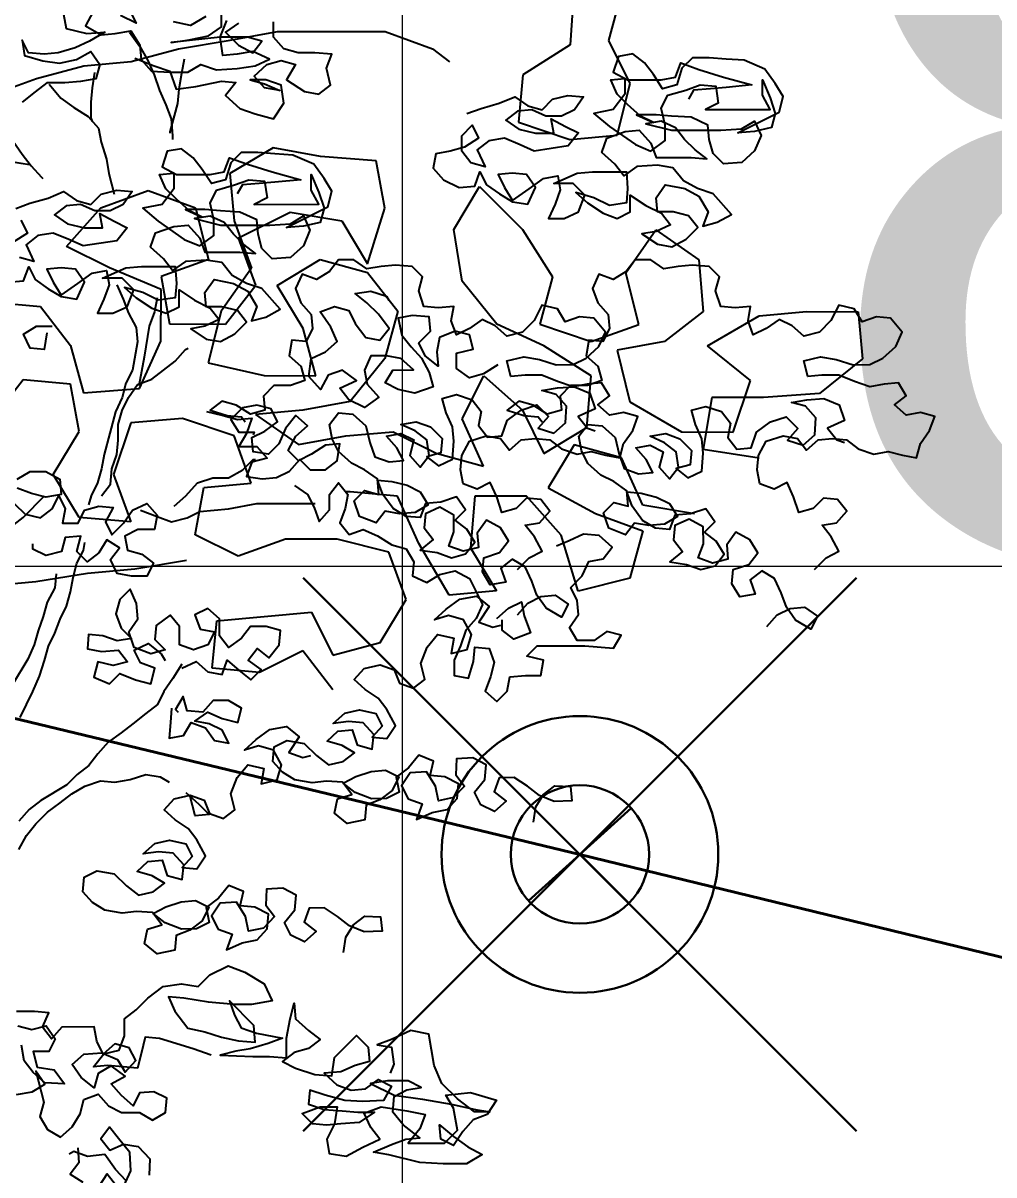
# Model space of a CAD drawing. Header units: millimetres. Extents: x 684983 to 685377, y 990360 to 990509.
# Drawn here: x 685191.703 to 685192.405, y 990447.598 to 990448.431 of the extents above; entities that cross this region are included whole.
import ezdxf

# ---------------------------------------------------------------- set-up
doc = ezdxf.new("R2010")
doc.units = ezdxf.units.MM
doc.header["$PDMODE"] = 35
doc.header["$PDSIZE"] = 0.2
for name, color, linetype in [('ANJILI', 7, 'Continuous'), ('dim', 7, 'Continuous'), ('MAHAGONY', 7, 'Continuous')]:
    doc.layers.add(name, color=color, linetype=linetype)
for name, color, linetype, lineweight in [('BD', 1, 'Continuous', 40), ('BDRY POINT', 7, 'Continuous', 30), ('grid', 8, 'Continuous', 9)]:
    doc.layers.add(name, color=color, linetype=linetype, lineweight=lineweight)
doc.styles.add('DIM', font='ARIALN.TTF', dxfattribs={"width": 0.8, "height": 1})
doc.styles.add('ROMANS', font='arial.ttf')
doc.dimstyles.get("Standard").update_dxf_attribs({"dimtxt": 1, "dimasz": 0.18, "dimexe": 0.18, "dimexo": 0.0625, "dimgap": 0.09, "dimtad": 0, "dimrnd": 0.05, "dimzin": 0, "dimdsep": 46, "dimtxsty": 'DIM', "dimcen": 0.09, "dimse1": 1, "dimse2": 1, "dimsd1": 1, "dimsd2": 1, "dimadec": 0, "dimazin": 0, "dimtfac": 1, "dimtix": 1, "dimtofl": 0, "dimtmove": 2, "dimatfit": 3, "dimfxl": 0, "dimtolj": 1, "dimtzin": 0, "dimarcsym": 0})

# ---------------------------------------------------------------- blocks, each defined once
blk = doc.blocks.new('BD')
at = {"color": 7}
for p, q in [((-0.03703, -0.03354), (0.03703, 0.03354)), ((-0.03536, 0.03536), (0.03536, -0.03536))]:
    blk.add_line(p, q, dxfattribs=at)
blk.add_circle((0, 0), 0.05, dxfattribs=at)
blk.add_point((0, 0), dxfattribs=at)
blk = doc.blocks.new('*D57')
at = {"layer": 'Defpoints', "color": 0, "transparency": 16777216}
for p in [(685192.35967, 990448.87212), (685192.10547, 990447.83), (685211.20735, 990443.17057)]:
    blk.add_point(p, dxfattribs=at)
at = {"layer": 'dim', "color": 0, "transparency": 16777216, "insert": (685201.91061, 990446.54241), "char_height": 1, "attachment_point": 5, "rotation": 346.29181, "style": 'DIM'}
blk.add_mtext('\\A1;19.65', dxfattribs=at)
blk = doc.blocks.new('*D58')
at = {"layer": 'Defpoints', "color": 0, "transparency": 16777216}
for p in [(685177.08947, 990451.441), (685192.34647, 990448.83217), (685192.10547, 990447.83)]:
    blk.add_point(p, dxfattribs=at)
at = {"layer": 'dim', "color": 0, "transparency": 16777216, "insert": (685184.83847, 990450.63767), "char_height": 1, "attachment_point": 5, "rotation": 346.47844, "style": 'DIM'}
blk.add_mtext('\\A1;15.45', dxfattribs=at)
blk = doc.blocks.new('seee')
at = {"color": 84}
for p, q in [((11721.874, -2898.731, 6505.241), (11721.647, -2901.872, 6505.241)), ((11723.666, -2901.649, 6505.241), (11724.341, -2899.182, 6505.241)), ((11703.924, -2901.631, 6505.241), (11706.392, -2901.185, 6505.241)), ((11706.392, -2901.185, 6505.241), (11712.001, -2901.19, 6505.241)), ((11712.001, -2901.19, 6505.241), (11714.468, -2902.09, 6505.241)), ((11701.232, -2902.078, 6505.241), (11703.924, -2901.631, 6505.241)), ((11724.785, -2903.894, 6505.241), (11723.666, -2901.649, 6505.241)), ((11698.764, -2902.748, 6505.241), (11701.232, -2902.078, 6505.241)), ((11714.468, -2902.09, 6505.241), (11715.364, -2902.764, 6505.241)), ((11721.647, -2901.872, 6505.241), (11719.177, -2903.44, 6505.241)), ((11693.827, -2903.641, 6505.241), (11696.296, -2902.97, 6505.241)), ((11696.296, -2902.97, 6505.241), (11698.764, -2902.748, 6505.241)), ((11719.177, -2903.44, 6505.241), (11718.951, -2905.907, 6505.241)), ((11691.359, -2904.536, 6505.241), (11693.827, -2903.641, 6505.241)), ((11724.11, -2906.585, 6505.241), (11724.785, -2903.894, 6505.241)), ((11718.951, -2905.907, 6505.241), (11721.642, -2906.807, 6505.241)), ((11721.642, -2906.807, 6505.241), (11724.11, -2906.585, 6505.241)), ((11706.163, -2907.242, 6505.241), (11703.918, -2908.586, 6505.241)), ((11708.63, -2907.693, 6505.241), (11706.163, -2907.242, 6505.241)), ((11711.546, -2907.92, 6505.241), (11708.63, -2907.693, 6505.241)), ((11711.992, -2910.388, 6505.241), (11711.546, -2907.92, 6505.241)), ((11703.918, -2908.586, 6505.241), (11704.14, -2911.054, 6505.241)), ((11697.186, -2910.374, 6505.241), (11699.655, -2909.479, 6505.241)), ((11699.655, -2909.479, 6505.241), (11702.122, -2910.379, 6505.241)), ((11715.581, -2911.513, 6505.241), (11716.929, -2909.271, 6505.241)), ((11716.929, -2909.271, 6505.241), (11719.17, -2911.516, 6505.241)), ((11695.39, -2912.392, 6505.241), (11697.186, -2910.374, 6505.241)), ((11702.122, -2910.379, 6505.241), (11702.792, -2913.071, 6505.241)), ((11704.364, -2911.951, 6505.241), (11707.057, -2910.608, 6505.241)), ((11707.057, -2910.608, 6505.241), (11709.748, -2911.059, 6505.241)), ((11711.092, -2913.303, 6505.241), (11711.992, -2910.388, 6505.241)), ((11704.14, -2911.054, 6505.241), (11705.035, -2913.522, 6505.241)), ((11709.748, -2911.059, 6505.241), (11711.092, -2913.303, 6505.241)), ((11705.259, -2914.42, 6505.241), (11704.364, -2911.951, 6505.241)), ((11716.027, -2914.205, 6505.241), (11715.581, -2911.513, 6505.241)), ((11719.17, -2911.516, 6505.241), (11720.738, -2913.985, 6505.241)), ((11724.552, -2913.764, 6505.241), (11726.124, -2911.522, 6505.241)), ((11726.124, -2911.522, 6505.241), (11728.366, -2913.095, 6505.241)), ((11697.632, -2913.515, 6505.241), (11695.39, -2912.392, 6505.241)), ((11702.792, -2913.071, 6505.241), (11700.324, -2913.967, 6505.241)), ((11706.38, -2914.421, 6505.241), (11708.625, -2913.077, 6505.241)), ((11708.625, -2913.077, 6505.241), (11711.092, -2913.752, 6505.241)), ((11728.366, -2913.095, 6505.241), (11728.588, -2915.787, 6505.241)), ((11700.323, -2914.64, 6505.241), (11697.632, -2913.515, 6505.241)), ((11705.035, -2913.522, 6505.241), (11703.463, -2915.764, 6505.241)), ((11711.092, -2913.752, 6505.241), (11712.66, -2915.773, 6505.241)), ((11725.223, -2916.457, 6505.241), (11724.552, -2913.764, 6505.241)), ((11700.324, -2913.967, 6505.241), (11700.77, -2916.435, 6505.241)), ((11703.686, -2916.437, 6505.241), (11705.259, -2914.42, 6505.241)), ((11707.724, -2916.665, 6505.241), (11706.38, -2914.421, 6505.241)), ((11717.82, -2916.45, 6505.241), (11716.027, -2914.205, 6505.241)), ((11720.738, -2913.985, 6505.241), (11720.063, -2916.452, 6505.241)), ((11700.321, -2917.332, 6505.241), (11700.323, -2914.64, 6505.241)), ((11691.573, -2915.305, 6505.241), (11694.041, -2915.531, 6505.241)), ((11694.041, -2915.531, 6505.241), (11695.609, -2917.552, 6505.241)), ((11703.463, -2915.764, 6505.241), (11702.787, -2918.455, 6505.241)), ((11712.66, -2915.773, 6505.241), (11711.985, -2918.24, 6505.241)), ((11728.588, -2915.787, 6505.241), (11726.568, -2917.356, 6505.241)), ((11728.811, -2917.582, 6505.241), (11731.504, -2916.014, 6505.241)), ((11731.504, -2916.014, 6505.241), (11733.972, -2915.792, 6505.241)), ((11733.972, -2915.792, 6505.241), (11736.664, -2915.794, 6505.241)), ((11736.664, -2915.794, 6505.241), (11736.886, -2918.262, 6505.241)), ((11700.77, -2916.435, 6505.241), (11703.686, -2916.437, 6505.241)), ((11708.395, -2919.134, 6505.241), (11707.724, -2916.665, 6505.241)), ((11720.286, -2917.574, 6505.241), (11717.82, -2916.45, 6505.241)), ((11720.063, -2916.452, 6505.241), (11722.754, -2917.352, 6505.241)), ((11722.754, -2917.352, 6505.241), (11725.223, -2916.457, 6505.241)), ((11699.197, -2919.798, 6505.241), (11700.321, -2917.332, 6505.241)), ((11726.568, -2917.356, 6505.241), (11724.1, -2917.802, 6505.241)), ((11695.609, -2917.552, 6505.241), (11696.28, -2920.02, 6505.241)), ((11722.752, -2919.147, 6505.241), (11720.286, -2917.574, 6505.241)), ((11724.1, -2917.802, 6505.241), (11724.77, -2920.495, 6505.241)), ((11731.053, -2919.379, 6505.241), (11728.811, -2917.582, 6505.241)), ((11702.787, -2918.455, 6505.241), (11705.703, -2919.131, 6505.241)), ((11711.985, -2918.24, 6505.241), (11710.188, -2920.481, 6505.241)), ((11736.886, -2918.262, 6505.241), (11734.641, -2920.055, 6505.241)), ((11705.703, -2919.131, 6505.241), (11708.395, -2919.134, 6505.241)), ((11716.02, -2921.384, 6505.241), (11717.144, -2919.142, 6505.241)), ((11717.144, -2919.142, 6505.241), (11719.161, -2920.938, 6505.241)), ((11722.526, -2921.839, 6505.241), (11722.752, -2919.147, 6505.241)), ((11693.14, -2919.344, 6505.241), (11691.568, -2921.362, 6505.241)), ((11695.607, -2919.571, 6505.241), (11693.14, -2919.344, 6505.241)), ((11696.054, -2922.039, 6505.241), (11695.607, -2919.571, 6505.241)), ((11696.28, -2920.02, 6505.241), (11699.197, -2919.798, 6505.241)), ((11730.153, -2922.07, 6505.241), (11731.053, -2919.379, 6505.241)), ((11729.033, -2920.274, 6505.241), (11728.582, -2922.966, 6505.241)), ((11731.725, -2920.277, 6505.241), (11729.033, -2920.274, 6505.241)), ((11734.641, -2920.055, 6505.241), (11731.725, -2920.277, 6505.241)), ((11707.72, -2920.928, 6505.241), (11705.252, -2921.15, 6505.241)), ((11710.188, -2920.481, 6505.241), (11707.72, -2920.928, 6505.241)), ((11719.161, -2920.938, 6505.241), (11720.281, -2923.183, 6505.241)), ((11724.77, -2920.495, 6505.241), (11727.461, -2922.067, 6505.241)), ((11698.746, -2921.592, 6505.241), (11697.846, -2924.284, 6505.241)), ((11701.439, -2921.371, 6505.241), (11698.746, -2921.592, 6505.241)), ((11704.13, -2922.27, 6505.241), (11701.439, -2921.371, 6505.241)), ((11705.252, -2921.15, 6505.241), (11707.494, -2922.722, 6505.241)), ((11717.14, -2923.853, 6505.241), (11716.02, -2921.384, 6505.241)), ((11694.706, -2924.281, 6505.241), (11696.054, -2922.039, 6505.241)), ((11709.962, -2922.276, 6505.241), (11712.43, -2922.054, 6505.241)), ((11712.43, -2922.054, 6505.241), (11714.673, -2923.177, 6505.241)), ((11720.281, -2923.183, 6505.241), (11722.526, -2921.839, 6505.241)), ((11727.461, -2922.067, 6505.241), (11730.153, -2922.07, 6505.241)), ((11705.025, -2924.739, 6505.241), (11704.13, -2922.27, 6505.241)), ((11707.494, -2922.722, 6505.241), (11709.962, -2922.276, 6505.241)), ((11721.852, -2922.735, 6505.241), (11720.504, -2924.977, 6505.241)), ((11724.319, -2923.411, 6505.241), (11721.852, -2922.735, 6505.241)), ((11714.673, -2923.177, 6505.241), (11717.14, -2923.853, 6505.241)), ((11725.438, -2925.879, 6505.241), (11724.319, -2923.411, 6505.241)), ((11728.582, -2922.966, 6505.241), (11731.498, -2923.417, 6505.241)), ((11696.05, -2926.525, 6505.241), (11694.706, -2924.281, 6505.241)), ((11697.846, -2924.284, 6505.241), (11698.742, -2926.752, 6505.241)), ((11702.106, -2927.428, 6505.241), (11702.557, -2924.961, 6505.241)), ((11702.557, -2924.961, 6505.241), (11705.025, -2924.739, 6505.241)), ((11710.184, -2925.192, 6505.241), (11709.96, -2925.192, 6505.241)), ((11712.652, -2925.419, 6505.241), (11710.184, -2925.192, 6505.241)), ((11720.504, -2924.977, 6505.241), (11722.97, -2926.326, 6505.241)), ((11693.133, -2926.523, 6505.241), (11694.256, -2925.402, 6505.241)), ((11713.771, -2927.888, 6505.241), (11712.652, -2925.419, 6505.241)), ((11716.69, -2925.423, 6505.241), (11716.463, -2928.114, 6505.241)), ((11719.382, -2925.425, 6505.241), (11716.69, -2925.423, 6505.241)), ((11721.175, -2927.446, 6505.241), (11719.382, -2925.425, 6505.241)), ((11722.97, -2926.326, 6505.241), (11725.437, -2927.225, 6505.241)), ((11728.13, -2926.33, 6505.241), (11725.438, -2925.879, 6505.241)), ((11691.113, -2928.091, 6505.241), (11693.133, -2926.523, 6505.241)), ((11698.742, -2926.752, 6505.241), (11696.05, -2926.525, 6505.241)), ((11704.348, -2928.552, 6505.241), (11702.106, -2927.428, 6505.241)), ((11706.817, -2927.657, 6505.241), (11704.348, -2928.552, 6505.241)), ((11709.509, -2927.659, 6505.241), (11706.817, -2927.657, 6505.241)), ((11712.2, -2928.335, 6505.241), (11709.509, -2927.659, 6505.241)), ((11722.069, -2930.363, 6505.241), (11721.175, -2927.446, 6505.241)), ((11725.437, -2927.225, 6505.241), (11724.762, -2929.692, 6505.241)), ((11715.339, -2930.581, 6505.241), (11713.771, -2927.888, 6505.241)), ((11716.463, -2928.114, 6505.241), (11717.807, -2930.359, 6505.241)), ((11701.656, -2928.774, 6505.241), (11698.964, -2929.22, 6505.241)), ((11713.095, -2930.803, 6505.241), (11712.2, -2928.335, 6505.241)), ((11696.496, -2929.442, 6505.241), (11693.803, -2929.888, 6505.241)), ((11698.964, -2929.22, 6505.241), (11696.496, -2929.442, 6505.241)), ((11693.803, -2929.888, 6505.241), (11688.868, -2930.333, 6505.241)), ((11724.762, -2929.692, 6505.241), (11722.069, -2930.363, 6505.241)), ((11717.807, -2930.359, 6505.241), (11715.339, -2930.581, 6505.241)), ((11711.747, -2933.046, 6505.241), (11713.095, -2930.803, 6505.241)), ((11703.224, -2931.916, 6505.241), (11708.159, -2931.472, 6505.241)), ((11708.159, -2931.472, 6505.241), (11709.279, -2933.716, 6505.241)), ((11702.997, -2934.384, 6505.241), (11703.224, -2931.916, 6505.241)), ((11709.279, -2933.716, 6505.241), (11711.747, -2933.046, 6505.241)), ((11707.709, -2933.49, 6505.241), (11705.464, -2934.61, 6505.241)), ((11709.277, -2935.511, 6505.241), (11707.709, -2933.49, 6505.241)), ((11705.464, -2934.61, 6505.241), (11702.997, -2934.384, 6505.241))]:
    blk.add_line(p, q, dxfattribs=at)
blk = doc.blocks.new('TREE30')
at = {"color": 3, "flags": 128}
for points in [[(0.30501, 2.39066), (0.32002, 2.38467), (0.33204, 2.38068), (0.33706, 2.36667), (0.35207, 2.36869), (0.37208, 2.37271), (0.38309, 2.37172), (0.37509, 2.3617), (0.38611, 2.3517), (0.39812, 2.34771), (0.41214, 2.34372), (0.42014, 2.35574), (0.41812, 2.36975), (0.40611, 2.37374), (0.3941, 2.37373), (0.40511, 2.37074), (0.41712, 2.36574), (0.40511, 2.36774), (0.3971, 2.37674), (0.4071, 2.38575), (0.4181, 2.38876), (0.42912, 2.38577), (0.42212, 2.37376), (0.43614, 2.36476), (0.44715, 2.36277), (0.45615, 2.36978), (0.45314, 2.38279), (0.45713, 2.3938), (0.44412, 2.39479), (0.43111, 2.39478), (0.4201, 2.39777), (0.41208, 2.40677), (0.41207, 2.41878)], [(0.38505, 2.41776), (0.37505, 2.41074), (0.38507, 2.40074), (0.39608, 2.39475), (0.40308, 2.40376), (0.39207, 2.40676), (0.37105, 2.40674), (0.33302, 2.4027), (0.34703, 2.40471), (0.36204, 2.40773), (0.37204, 2.41474), (0.37203, 2.42675)], [(0.36002, 2.42274), (0.34802, 2.41572), (0.33501, 2.41871)], [(0.30097, 2.42769), (0.30598, 2.41769), (0.29397, 2.42368)], [(0.27295, 2.42666), (0.26695, 2.41565), (0.27897, 2.40865), (0.28998, 2.40967), (0.30198, 2.41168), (0.309, 2.40068), (0.31001, 2.38967), (0.31803, 2.38067), (0.33204, 2.37968), (0.34605, 2.37969), (0.35605, 2.38571), (0.36807, 2.38171), (0.38408, 2.38273), (0.39809, 2.38474), (0.4091, 2.38976), (0.39608, 2.39575), (0.38407, 2.39374), (0.37306, 2.39273), (0.37105, 2.40674), (0.37604, 2.41975)], [(0.24993, 2.42464), (0.25194, 2.41363), (0.26796, 2.40965), (0.28197, 2.41066), (0.26996, 2.40364), (0.25896, 2.39863), (0.24595, 2.39461), (0.23494, 2.3936), (0.22293, 2.39459), (0.21792, 2.4046), (0.21993, 2.39259), (0.23395, 2.3886), (0.24696, 2.38661), (0.25997, 2.38962), (0.27097, 2.39564), (0.27799, 2.38563), (0.275, 2.37462), (0.26299, 2.37261), (0.25098, 2.3716), (0.23697, 2.37158), (0.22796, 2.36457), (0.21796, 2.35655)], [(0.56153, 2.34773), (0.57253, 2.35174), (0.58654, 2.35576), (0.59855, 2.36077), (0.60856, 2.35377), (0.61958, 2.35078), (0.62757, 2.3588), (0.63958, 2.36181), (0.65159, 2.36082), (0.6446, 2.3508), (0.63459, 2.34579), (0.62258, 2.34578), (0.61157, 2.35077), (0.60056, 2.34976), (0.59156, 2.34275), (0.60157, 2.33575), (0.61459, 2.33276), (0.6286, 2.33277), (0.62659, 2.34378), (0.6376, 2.33779), (0.64762, 2.33279), (0.63962, 2.32278), (0.6136, 2.31875), (0.60259, 2.32374), (0.59057, 2.32874), (0.57856, 2.32672), (0.56956, 2.31971), (0.57558, 2.3067), (0.56457, 2.3097), (0.55755, 2.3187), (0.55754, 2.33071), (0.56554, 2.33872), (0.57055, 2.32872), (0.55955, 2.3217), (0.54854, 2.31869), (0.53754, 2.31668), (0.53555, 2.30567), (0.54356, 2.29667), (0.55558, 2.29067), (0.56759, 2.29168), (0.57158, 2.3027), (0.57659, 2.29269), (0.58661, 2.2857), (0.59662, 2.2797), (0.60863, 2.27771), (0.61463, 2.29073), (0.60761, 2.30073), (0.5966, 2.30172), (0.58559, 2.30071), (0.59061, 2.2907), (0.59662, 2.2807), (0.60962, 2.28972), (0.62062, 2.29774), (0.63163, 2.29975), (0.63364, 2.28874), (0.62965, 2.27773), (0.62466, 2.26672), (0.63667, 2.26673), (0.64767, 2.27174), (0.65266, 2.28476), (0.64365, 2.29376), (0.62864, 2.29374), (0.64664, 2.30176), (0.65865, 2.30278), (0.68467, 2.3028), (0.68569, 2.28979), (0.6847, 2.27878), (0.67169, 2.27677), (0.65967, 2.28276), (0.64566, 2.28675), (0.65467, 2.27875), (0.66669, 2.27076), (0.6777, 2.26676), (0.68771, 2.27178), (0.68769, 2.28479), (0.69971, 2.27679), (0.71173, 2.2708), (0.71874, 2.2618), (0.70774, 2.25678), (0.69673, 2.25477), (0.70875, 2.24678), (0.71976, 2.24478), (0.73076, 2.2508), (0.73976, 2.25981), (0.73275, 2.26882), (0.72073, 2.27181), (0.70872, 2.2718), (0.70771, 2.2828), (0.71471, 2.29282), (0.72972, 2.28983), (0.74074, 2.28384), (0.74776, 2.27183), (0.74376, 2.26082), (0.75477, 2.26383), (0.76577, 2.26985), (0.75175, 2.28585), (0.73973, 2.28984), (0.72872, 2.29583), (0.7207, 2.30584), (0.70869, 2.30783), (0.69268, 2.30681), (0.68268, 2.2998), (0.67566, 2.3088), (0.66564, 2.3178), (0.66964, 2.32881), (0.68365, 2.33383), (0.69465, 2.33484), (0.70367, 2.32484), (0.70768, 2.31383), (0.73471, 2.31386), (0.74672, 2.31287), (0.7377, 2.31986), (0.72969, 2.32786), (0.72268, 2.33686), (0.71166, 2.34186), (0.69965, 2.33985), (0.71967, 2.33486), (0.75771, 2.33489), (0.77372, 2.33591), (0.78372, 2.34192), (0.78874, 2.33092), (0.78374, 2.3189), (0.77374, 2.30989), (0.75973, 2.30887), (0.75172, 2.31687), (0.74871, 2.32788), (0.74769, 2.33889), (0.73468, 2.34488), (0.71966, 2.34587), (0.70765, 2.34686), (0.69264, 2.34685), (0.70566, 2.34085), (0.69564, 2.34585), (0.68563, 2.35485), (0.67761, 2.36284), (0.6726, 2.37385), (0.68361, 2.37486), (0.68362, 2.36285), (0.67462, 2.35083), (0.65961, 2.34782), (0.67163, 2.33782), (0.69166, 2.32382), (0.70368, 2.31883), (0.71468, 2.32685), (0.71467, 2.33886), (0.71165, 2.35187), (0.71665, 2.36188), (0.73066, 2.3659), (0.74166, 2.36991), (0.75367, 2.36892), (0.75569, 2.35591), (0.74568, 2.3509), (0.79572, 2.35094), (0.78971, 2.36195), (0.7897, 2.37396), (0.79572, 2.35995), (0.79973, 2.34794), (0.79674, 2.33693), (0.78373, 2.33392), (0.77072, 2.3329), (0.80273, 2.34895), (0.80572, 2.36096), (0.79971, 2.37096), (0.79169, 2.38197), (0.77567, 2.38896), (0.76166, 2.38994), (0.74865, 2.39093), (0.73564, 2.39092), (0.72764, 2.38291), (0.72365, 2.36989), (0.71264, 2.36688), (0.70562, 2.37788), (0.69861, 2.38688), (0.6896, 2.39388), (0.67859, 2.39187), (0.6746, 2.37986), (0.68561, 2.37386), (0.71163, 2.37389), (0.72264, 2.3759), (0.72663, 2.38691), (0.74065, 2.38192), (0.75967, 2.37593), (0.7817, 2.36995), (0.76168, 2.36793), (0.74967, 2.36691), (0.73666, 2.3659), (0.73266, 2.35889)], [(0.60062, 1.9956), (0.60962, 2.00461), (0.61962, 2.00963), (0.61361, 2.02063), (0.60659, 2.02963), (0.6176, 2.03164), (0.6256, 2.04066), (0.61858, 2.04966), (0.60757, 2.05065), (0.59957, 2.04264), (0.58857, 2.03962), (0.58455, 2.05163), (0.57954, 2.06264), (0.56954, 2.05762), (0.55852, 2.06162), (0.55651, 2.07262), (0.5575, 2.08363), (0.5635, 2.09465), (0.5765, 2.09866), (0.58751, 2.09667), (0.59453, 2.08767), (0.60353, 2.09569), (0.61454, 2.0967), (0.62555, 2.09571), (0.63456, 2.08871), (0.64658, 2.08472), (0.65758, 2.08673), (0.6686, 2.08374), (0.67961, 2.08174), (0.6826, 2.09276), (0.6896, 2.10277), (0.69359, 2.11378), (0.68258, 2.11678), (0.67157, 2.11476), (0.66255, 2.12276), (0.67156, 2.12978), (0.66554, 2.13978), (0.65453, 2.13877), (0.64353, 2.13676), (0.63151, 2.14075), (0.6195, 2.14574), (0.60649, 2.14573), (0.59548, 2.14472), (0.59246, 2.15673), (0.60547, 2.15974), (0.61748, 2.15775), (0.6305, 2.15376), (0.64351, 2.15377), (0.65351, 2.15878), (0.66351, 2.1678), (0.66851, 2.17882), (0.65949, 2.18982), (0.64848, 2.19081), (0.63747, 2.18679), (0.63146, 2.1968), (0.61945, 2.19979), (0.61345, 2.18777), (0.60445, 2.17876), (0.59245, 2.17574), (0.58343, 2.18374), (0.57342, 2.18874), (0.56342, 2.18172), (0.55341, 2.17671), (0.5494, 2.18771), (0.55139, 2.19873), (0.53938, 2.19771), (0.52837, 2.1987), (0.52436, 2.21071), (0.52735, 2.22172), (0.51934, 2.22972), (0.50632, 2.23071), (0.49532, 2.2297), (0.48431, 2.22769), (0.47429, 2.23469), (0.46228, 2.23467), (0.45528, 2.22566), (0.44528, 2.21965), (0.43427, 2.22364), (0.42927, 2.21263), (0.43329, 2.20162), (0.4413, 2.19262), (0.44231, 2.18161), (0.43732, 2.1716), (0.42631, 2.17259), (0.42432, 2.16058), (0.43333, 2.15258), (0.43635, 2.14157), (0.42534, 2.13756), (0.41233, 2.13755), (0.40433, 2.12953), (0.40534, 2.11852), (0.39433, 2.11551), (0.38332, 2.12251), (0.37231, 2.1255), (0.3633, 2.11849), (0.37632, 2.11449), (0.38733, 2.1135), (0.39034, 2.1095)], [(0.82989, 1.9956), (0.83889, 2.00461), (0.84889, 2.00963), (0.84288, 2.02063), (0.83586, 2.02963), (0.84687, 2.03164), (0.85487, 2.04066), (0.84786, 2.04966), (0.83685, 2.05065), (0.82885, 2.04264), (0.81784, 2.03962), (0.81383, 2.05163), (0.80881, 2.06264), (0.79881, 2.05762), (0.78779, 2.06162), (0.78578, 2.07262), (0.78677, 2.08363), (0.79277, 2.09465), (0.80578, 2.09866), (0.81679, 2.09667), (0.8238, 2.08767), (0.8328, 2.09569), (0.84381, 2.0967), (0.85482, 2.09571), (0.86383, 2.08871), (0.87585, 2.08472), (0.88686, 2.08673), (0.89787, 2.08374), (0.90888, 2.08174), (0.91187, 2.09276), (0.91887, 2.10277), (0.92286, 2.11378), (0.91185, 2.11678), (0.90084, 2.11476), (0.89183, 2.12276), (0.90083, 2.12978), (0.89481, 2.13978), (0.88381, 2.13877), (0.8728, 2.13676), (0.86078, 2.14075), (0.84877, 2.14574), (0.83576, 2.14573), (0.82475, 2.14472), (0.82174, 2.15673), (0.83474, 2.15974), (0.84676, 2.15775), (0.85977, 2.15376), (0.87278, 2.15377), (0.88279, 2.15878), (0.89279, 2.1678), (0.89778, 2.17882), (0.88876, 2.18982), (0.87775, 2.19081), (0.86675, 2.18679), (0.86073, 2.1968), (0.84872, 2.19979), (0.84273, 2.18777), (0.83373, 2.17876), (0.82172, 2.17574), (0.8127, 2.18374), (0.80269, 2.18874), (0.79269, 2.18172), (0.78269, 2.17671), (0.77867, 2.18771), (0.78066, 2.19873), (0.76865, 2.19771), (0.75764, 2.1987), (0.75363, 2.21071), (0.75662, 2.22172), (0.74861, 2.22972), (0.7356, 2.23071), (0.72459, 2.2297), (0.71358, 2.22769), (0.70357, 2.23469), (0.69155, 2.23467), (0.68456, 2.22566), (0.67455, 2.21965), (0.66354, 2.22364), (0.65855, 2.21263), (0.66256, 2.20162), (0.67058, 2.19262), (0.67159, 2.18161), (0.66659, 2.1716), (0.65558, 2.17259), (0.65359, 2.16058), (0.66261, 2.15258), (0.66562, 2.14157), (0.65461, 2.13756), (0.6416, 2.13755), (0.6336, 2.12953), (0.63461, 2.11852), (0.62361, 2.11551), (0.61259, 2.12251), (0.60158, 2.1255), (0.59258, 2.11849), (0.60559, 2.11449), (0.6166, 2.1135), (0.61961, 2.1095)], [(0.58546, 2.15372), (0.57446, 2.1467), (0.56345, 2.14369), (0.55344, 2.15069), (0.55343, 2.1627), (0.56643, 2.16571), (0.56342, 2.17672), (0.55241, 2.17971), (0.5404, 2.1747), (0.53841, 2.16368), (0.53942, 2.15268), (0.52941, 2.16067), (0.52439, 2.17068), (0.53339, 2.17969), (0.53238, 2.1907), (0.51937, 2.19169), (0.50836, 2.18968), (0.51138, 2.17667), (0.51839, 2.16767), (0.52641, 2.15867), (0.53242, 2.14766), (0.53543, 2.13666), (0.52143, 2.13164), (0.50841, 2.13463), (0.4984, 2.13963), (0.5044, 2.14964), (0.52041, 2.14966), (0.51039, 2.15865), (0.49938, 2.16065), (0.48737, 2.16063), (0.48238, 2.14962), (0.48439, 2.13861), (0.49341, 2.12861), (0.4824, 2.1206), (0.47039, 2.12659), (0.46337, 2.13559), (0.47638, 2.14161), (0.46536, 2.14961), (0.45436, 2.14559), (0.44836, 2.13458), (0.43935, 2.14458), (0.44133, 2.15859), (0.45234, 2.16361), (0.46134, 2.17162), (0.45633, 2.18262), (0.44831, 2.19463), (0.45931, 2.19864), (0.47033, 2.19565), (0.47534, 2.18564), (0.48336, 2.17464), (0.49437, 2.17265), (0.50136, 2.18167), (0.49335, 2.19267), (0.48433, 2.20167), (0.47532, 2.20866), (0.48733, 2.21068), (0.49934, 2.20668), (0.50134, 2.20368)], [(0.60065, 1.96057), (0.60865, 1.96958), (0.61865, 1.9746), (0.62966, 1.97561), (0.63968, 1.96861), (0.63468, 1.9586), (0.62266, 1.96559), (0.61565, 1.97559), (0.61164, 1.9866), (0.60662, 1.99761), (0.59661, 2.0036), (0.58761, 1.99659), (0.59162, 1.98558), (0.57961, 1.98357), (0.5736, 1.99357), (0.57459, 2.00458), (0.58659, 2.0086), (0.59359, 2.01761), (0.58758, 2.02761), (0.57656, 2.03361), (0.56957, 2.02359), (0.57058, 2.01259), (0.55857, 2.00957), (0.54756, 2.01356), (0.55155, 2.02458), (0.55154, 2.03759), (0.54052, 2.04358), (0.52952, 2.03857), (0.52853, 2.02756), (0.53554, 2.01856), (0.52554, 2.01054), (0.53855, 2.00855), (0.54957, 2.00456), (0.56057, 2.00757), (0.56757, 2.01659), (0.56156, 2.02659), (0.55254, 2.03359), (0.56054, 2.0416), (0.55353, 2.0516), (0.54152, 2.04759), (0.52951, 2.04658), (0.52552, 2.03556), (0.51451, 2.03655), (0.50449, 2.04255), (0.49648, 2.05355), (0.49246, 2.06456), (0.50347, 2.06357), (0.51549, 2.06058), (0.5255, 2.05558), (0.53151, 2.04558), (0.52151, 2.03956), (0.5095, 2.03855), (0.49849, 2.04054), (0.49149, 2.03153), (0.47848, 2.03652), (0.47446, 2.04853), (0.48246, 2.05654), (0.49347, 2.05355), (0.49246, 2.06556), (0.48245, 2.07256), (0.47243, 2.07755), (0.46242, 2.08655), (0.4574, 2.09655), (0.45539, 2.10756), (0.46239, 2.11657), (0.4734, 2.11558), (0.48342, 2.10659), (0.48643, 2.09358), (0.49045, 2.08257), (0.50146, 2.07858), (0.51247, 2.07959), (0.50745, 2.08959), (0.49944, 2.09859), (0.51045, 2.1006), (0.52046, 2.09561), (0.51747, 2.0836), (0.52548, 2.0746), (0.53248, 2.08361), (0.53047, 2.09562), (0.52145, 2.10262), (0.51044, 2.10761), (0.52245, 2.10962), (0.53346, 2.10563), (0.54248, 2.09663), (0.54149, 2.08562), (0.53048, 2.08261), (0.53949, 2.07561), (0.5505, 2.08062), (0.55149, 2.09464), (0.55048, 2.10565), (0.54546, 2.11665), (0.54245, 2.12766), (0.55346, 2.13067), (0.56547, 2.12668), (0.57248, 2.11768), (0.57049, 2.10666), (0.57751, 2.09766), (0.58851, 2.09867), (0.59251, 2.11069), (0.60351, 2.11871), (0.61551, 2.12272), (0.62453, 2.11372), (0.61653, 2.10471), (0.62855, 2.10071), (0.63755, 2.10873), (0.63854, 2.12174), (0.63052, 2.13074), (0.61951, 2.13373), (0.63152, 2.13575), (0.64453, 2.13676), (0.65654, 2.13176), (0.66056, 2.11976), (0.64755, 2.11374), (0.65456, 2.10474), (0.66057, 2.10274)], [(0.79324, 1.95141), (0.80124, 1.96043), (0.81124, 1.96544), (0.82225, 1.96645), (0.83227, 1.95946), (0.82727, 1.94944), (0.81525, 1.95644), (0.80824, 1.96644), (0.80422, 1.97744), (0.79921, 1.98845), (0.7892, 1.99445), (0.7802, 1.98743), (0.78421, 1.97643), (0.7722, 1.97441), (0.76619, 1.98442), (0.76718, 1.99543), (0.77918, 1.99944), (0.78618, 2.00845), (0.78017, 2.01846), (0.76915, 2.02445), (0.76216, 2.01444), (0.76317, 2.00343), (0.75116, 2.00042), (0.74015, 2.00441), (0.74414, 2.01542), (0.74413, 2.02843), (0.73311, 2.03443), (0.72211, 2.02941), (0.72112, 2.0184), (0.72813, 2.0094), (0.71813, 2.00139), (0.73114, 1.9994), (0.74216, 1.9954), (0.75316, 1.99842), (0.76016, 2.00743), (0.75415, 2.01743), (0.74513, 2.02443), (0.75313, 2.03244), (0.74612, 2.04245), (0.73411, 2.03843), (0.7221, 2.03742), (0.71811, 2.02641), (0.7071, 2.0274), (0.69708, 2.03339), (0.68907, 2.0444), (0.68505, 2.0554), (0.69606, 2.05441), (0.70808, 2.05142), (0.71809, 2.04642), (0.7241, 2.03642), (0.7141, 2.03041), (0.70209, 2.0294), (0.69108, 2.03139), (0.68408, 2.02237), (0.67107, 2.02737), (0.66705, 2.03937), (0.67505, 2.04739), (0.68606, 2.04439), (0.68505, 2.0564), (0.67504, 2.0634), (0.66502, 2.06839), (0.65501, 2.07739), (0.64999, 2.0874), (0.64798, 2.0984), (0.65498, 2.10742), (0.66599, 2.10643), (0.67601, 2.09743), (0.67902, 2.08442), (0.68303, 2.07342), (0.69405, 2.06942), (0.70506, 2.07043), (0.70004, 2.08044), (0.69203, 2.08944), (0.70303, 2.09145), (0.71305, 2.08645), (0.71006, 2.07444), (0.71807, 2.06544), (0.72507, 2.07445), (0.72306, 2.08646), (0.71404, 2.09346), (0.70303, 2.09845), (0.71504, 2.10047), (0.72605, 2.09647), (0.73507, 2.08747), (0.73407, 2.07646), (0.72307, 2.07345), (0.73208, 2.06645), (0.74309, 2.07147), (0.74408, 2.08548), (0.74306, 2.09649), (0.73805, 2.10749), (0.73504, 2.1185), (0.74604, 2.12151), (0.75806, 2.11752), (0.76507, 2.10852), (0.76308, 2.09751), (0.77009, 2.08851), (0.7811, 2.08952), (0.7851, 2.10153), (0.7961, 2.10955), (0.8081, 2.11356), (0.81712, 2.10456), (0.80912, 2.09555), (0.82113, 2.09156), (0.83014, 2.09957), (0.83112, 2.11258), (0.82311, 2.12158), (0.8121, 2.12458), (0.82411, 2.12659), (0.83712, 2.1276), (0.84913, 2.12261), (0.85314, 2.1106), (0.84014, 2.10459), (0.84715, 2.09558), (0.85316, 2.09359)], [(0.3603, 2.11748), (0.37332, 2.11449), (0.38433, 2.1115), (0.39534, 2.11251), (0.39135, 2.1005), (0.38535, 2.09048), (0.39936, 2.09049), (0.40738, 2.08149), (0.39537, 2.07848), (0.39138, 2.06747), (0.40339, 2.06548), (0.4144, 2.06649), (0.4244, 2.0715), (0.4324, 2.08052), (0.44041, 2.07252), (0.45242, 2.07253), (0.46142, 2.07954), (0.46341, 2.09255), (0.45241, 2.09154), (0.4414, 2.08453), (0.4314, 2.07951), (0.42338, 2.08751), (0.42938, 2.09853), (0.43838, 2.10654), (0.42936, 2.11454), (0.42137, 2.10453), (0.41637, 2.09251), (0.40837, 2.0845), (0.39636, 2.08649), (0.39535, 2.0975), (0.40536, 2.10251), (0.41536, 2.10953), (0.41034, 2.11953), (0.39933, 2.12252), (0.38832, 2.12051), (0.37932, 2.11149), (0.38534, 2.10149), (0.39735, 2.1015), (0.39635, 2.0995)], [(0.21423, 2.0653), (0.22423, 2.07132), (0.23624, 2.07133), (0.24726, 2.06533), (0.24827, 2.05332), (0.23626, 2.05131), (0.22525, 2.0543), (0.21423, 2.0583)], [(0.21224, 2.04629), (0.22026, 2.03829), (0.23227, 2.03529), (0.24127, 2.04231), (0.24627, 2.05232), (0.25128, 2.04232), (0.24929, 2.03131), (0.2613, 2.03132), (0.26629, 2.04133), (0.2773, 2.04434), (0.28831, 2.04335), (0.28231, 2.03234), (0.28733, 2.02233), (0.29633, 2.03135), (0.30332, 2.04137), (0.31433, 2.04638), (0.32234, 2.03738), (0.32035, 2.02637), (0.30734, 2.02636), (0.29734, 2.02134), (0.29935, 2.01034), (0.31036, 2.00734), (0.31938, 2.00034), (0.31438, 1.99033), (0.30237, 1.99032), (0.29136, 1.99231), (0.28634, 2.00332), (0.29334, 2.01233), (0.28333, 2.01833), (0.27733, 2.00831), (0.26833, 2.0013), (0.26032, 2.0093), (0.26331, 2.02131), (0.2513, 2.0203), (0.24831, 2.00929), (0.2363, 2.00627), (0.22629, 2.01127), (0.22628, 2.01527)], [(0.42841, 2.0605), (0.43843, 2.0535), (0.44344, 2.0435), (0.44745, 2.03249), (0.45545, 2.0415), (0.45544, 2.05351), (0.46244, 2.06253), (0.46945, 2.05353), (0.46746, 2.04252), (0.46347, 2.0315), (0.47048, 2.0225), (0.48149, 2.02652), (0.4925, 2.02152), (0.50352, 2.01453), (0.51453, 2.01153), (0.52055, 2.00153), (0.51955, 1.99052), (0.53057, 1.98553), (0.54057, 1.99154), (0.55258, 1.99455), (0.56359, 1.98856), (0.57362, 1.96855), (0.56863, 1.95754), (0.56063, 1.94852), (0.55664, 1.93651), (0.55164, 1.92549), (0.55165, 1.91348), (0.56266, 1.91149), (0.56665, 1.92451), (0.56765, 1.93552), (0.57866, 1.93453), (0.58267, 1.92352), (0.57968, 1.91251), (0.57568, 1.9015), (0.5847, 1.8935), (0.5927, 1.90151), (0.59469, 1.91252), (0.6067, 1.91353), (0.61871, 1.91355), (0.6207, 1.92556), (0.60769, 1.92855), (0.61569, 1.93656), (0.65272, 1.9366), (0.67474, 1.93461), (0.68073, 1.94463), (0.66972, 1.94762), (0.65972, 1.94061), (0.64671, 1.94059), (0.64069, 1.9506), (0.64769, 1.96061), (0.64668, 1.97162), (0.64167, 1.98162), (0.65067, 1.99064), (0.65566, 2.00165), (0.66667, 2.00367), (0.67366, 2.01268), (0.66365, 2.02168), (0.65164, 2.02267), (0.64063, 2.01765), (0.63063, 2.01364)], [(0.34147, 1.9193), (0.35247, 1.92431), (0.36149, 1.91631), (0.3725, 1.91432), (0.37649, 1.92533), (0.38551, 1.91734), (0.39452, 1.91034), (0.40252, 1.91835), (0.39251, 1.92535), (0.3995, 1.93436), (0.40852, 1.92736), (0.41652, 1.93738), (0.41751, 1.94839), (0.40649, 1.95138), (0.39448, 1.95137), (0.38749, 1.94236), (0.37748, 1.93534), (0.37047, 1.94434), (0.37046, 1.95736), (0.36144, 1.96535), (0.35144, 1.96034), (0.35545, 1.94933), (0.36646, 1.94734), (0.36147, 1.93733), (0.35046, 1.93332), (0.33945, 1.93731), (0.33944, 1.95132), (0.33242, 1.96032), (0.32142, 1.95231), (0.32043, 1.9413), (0.32844, 1.9333), (0.31744, 1.93028), (0.30442, 1.93528), (0.30041, 1.94728), (0.3074, 1.9573), (0.30639, 1.96931), (0.30138, 1.98031), (0.29338, 1.9723), (0.29039, 1.96129), (0.2944, 1.95028), (0.30241, 1.94228), (0.29141, 1.94027), (0.28039, 1.94426), (0.26938, 1.94525), (0.26839, 1.93424), (0.2794, 1.93225), (0.29241, 1.93326), (0.29943, 1.92426), (0.28842, 1.92125), (0.27641, 1.92424), (0.27342, 1.91223), (0.28543, 1.90723), (0.29343, 1.91525), (0.30545, 1.91026), (0.31746, 1.90726), (0.32045, 1.91928), (0.30944, 1.92327), (0.30442, 1.93327), (0.31543, 1.93829), (0.32544, 1.93029), (0.32845, 1.92529)], [(0.61285, 1.80018), (0.61481, 1.81208), (0.6206, 1.82165), (0.62937, 1.82838), (0.64158, 1.8278), (0.64269, 1.81667), (0.6288, 1.81618), (0.61753, 1.82089), (0.60826, 1.82806), (0.59815, 1.8347), (0.58648, 1.83443), (0.58261, 1.82369), (0.59188, 1.81653), (0.58279, 1.80842), (0.57237, 1.81367), (0.56733, 1.82351), (0.57535, 1.83331), (0.57646, 1.84467), (0.56604, 1.84992), (0.55352, 1.84912), (0.55295, 1.83692), (0.55967, 1.82814), (0.55112, 1.81919), (0.53968, 1.81669), (0.53718, 1.82814), (0.53023, 1.83914), (0.51772, 1.83834), (0.51108, 1.82823), (0.51612, 1.81838), (0.52685, 1.81451), (0.52267, 1.8024), (0.53474, 1.80765), (0.54618, 1.81015), (0.55388, 1.81857), (0.555, 1.82992), (0.54457, 1.83518), (0.53322, 1.83629), (0.53571, 1.84734), (0.52444, 1.85205), (0.51642, 1.84226), (0.50681, 1.83499), (0.5093, 1.82355), (0.49946, 1.81851), (0.48779, 1.81824), (0.47514, 1.82328), (0.46588, 1.83044), (0.47572, 1.83548), (0.48748, 1.83936), (0.49861, 1.84047), (0.50903, 1.83522), (0.50378, 1.82479), (0.49416, 1.81753), (0.48378, 1.81335), (0.48267, 1.80199), (0.469, 1.79927), (0.4592, 1.80728), (0.46169, 1.81833), (0.4726, 1.82167), (0.46534, 1.83129), (0.45314, 1.83187), (0.44201, 1.83075), (0.42873, 1.83302), (0.41916, 1.83881), (0.41158, 1.84705), (0.4127, 1.8584), (0.42254, 1.86344), (0.43581, 1.86117), (0.4453, 1.85177), (0.45456, 1.84461), (0.46601, 1.8471), (0.47478, 1.85383), (0.4652, 1.85962), (0.45362, 1.86295), (0.46186, 1.87053), (0.473, 1.87164), (0.47687, 1.85989), (0.48845, 1.85655), (0.48956, 1.8679), (0.48146, 1.87699), (0.4701, 1.8781), (0.45812, 1.87645), (0.4672, 1.88456), (0.47865, 1.88705), (0.49108, 1.88425), (0.49611, 1.87441), (0.48841, 1.86599), (0.49976, 1.86488), (0.5064, 1.87499), (0.49976, 1.88737), (0.49303, 1.89614), (0.48292, 1.90278), (0.4745, 1.91048), (0.48221, 1.9189), (0.4945, 1.92193), (0.50523, 1.91806), (0.50942, 1.90768), (0.52016, 1.90381), (0.52893, 1.91053), (0.5259, 1.92282), (0.53093, 1.93547), (0.53894, 1.94527), (0.55137, 1.94247), (0.54941, 1.93058), (0.5617, 1.93361), (0.56504, 1.94519), (0.55894, 1.95672), (0.54736, 1.96006), (0.53645, 1.95672), (0.54553, 1.96483), (0.556, 1.97262), (0.56882, 1.97481), (0.57862, 1.96679), (0.57083, 1.95477), (0.58156, 1.95089), (0.58771, 1.95241)], [(0.58464, 1.95755), (0.59364, 1.96557), (0.60364, 1.97058), (0.60566, 1.95957), (0.61067, 1.94657), (0.59767, 1.94155), (0.58865, 1.94855), (0.58864, 1.95655)], [(0.36408, 1.62021), (0.35006, 1.6252), (0.32403, 1.63318), (0.31302, 1.63417), (0.31003, 1.62116), (0.30704, 1.61015), (0.29603, 1.61114), (0.28402, 1.61213), (0.27301, 1.61112), (0.28101, 1.62113), (0.29302, 1.62415), (0.29701, 1.63516), (0.297, 1.64817), (0.306, 1.65519), (0.315, 1.6642), (0.327, 1.67322), (0.34101, 1.67524), (0.35402, 1.67325), (0.36302, 1.68226), (0.37703, 1.68928), (0.39004, 1.68429), (0.40506, 1.67529), (0.41108, 1.66229), (0.39507, 1.65927), (0.38206, 1.65926), (0.36204, 1.66124), (0.34302, 1.66423), (0.33101, 1.66522), (0.33603, 1.65421), (0.34605, 1.64121), (0.35906, 1.63822), (0.37207, 1.63423), (0.38509, 1.63124), (0.3981, 1.63025), (0.39709, 1.64326), (0.37805, 1.66226), (0.38207, 1.65125), (0.38708, 1.64125), (0.39909, 1.63726), (0.41912, 1.63327), (0.40811, 1.62926), (0.3941, 1.62524), (0.38309, 1.62323), (0.37109, 1.62022), (0.39611, 1.61924), (0.40912, 1.61925), (0.42213, 1.61826), (0.42212, 1.63327), (0.42511, 1.64829), (0.4281, 1.6603), (0.42911, 1.64829), (0.43913, 1.63929), (0.44814, 1.6323), (0.43914, 1.62528), (0.42813, 1.62227), (0.41913, 1.61526), (0.42914, 1.61026), (0.44416, 1.60527), (0.45717, 1.60428), (0.45916, 1.6183), (0.47616, 1.63533), (0.48518, 1.62633), (0.48619, 1.61532), (0.47518, 1.6123), (0.46418, 1.60729), (0.45117, 1.60628), (0.46118, 1.59728), (0.4722, 1.59329), (0.48321, 1.5943), (0.49321, 1.60131), (0.50322, 1.59632), (0.49723, 1.5853), (0.48121, 1.58429), (0.4672, 1.58527), (0.45218, 1.58926), (0.44017, 1.59326), (0.43918, 1.58225), (0.45119, 1.57825), (0.46521, 1.57727), (0.47722, 1.57628), (0.49023, 1.57629), (0.47822, 1.56827), (0.46421, 1.56726), (0.45321, 1.56625), (0.4422, 1.56724), (0.43418, 1.57524), (0.44819, 1.58025), (0.4612, 1.58026), (0.45921, 1.56725), (0.45322, 1.55524), (0.45523, 1.54423), (0.46824, 1.54224), (0.48124, 1.54926), (0.49425, 1.55527), (0.48724, 1.56427), (0.48222, 1.57528), (0.49523, 1.5803), (0.51525, 1.57731), (0.52926, 1.57432), (0.52527, 1.56331), (0.51627, 1.55229), (0.5443, 1.55232), (0.55429, 1.56233), (0.55128, 1.57935), (0.54526, 1.58935), (0.56428, 1.59137), (0.5843, 1.58538), (0.5773, 1.57437), (0.5663, 1.57035), (0.5583, 1.56134), (0.5513, 1.55032), (0.54129, 1.55532), (0.54028, 1.56633), (0.5513, 1.55733), (0.56231, 1.54933), (0.57333, 1.54334), (0.56132, 1.53632), (0.54331, 1.5363), (0.52529, 1.53729), (0.50127, 1.54327), (0.48926, 1.54526), (0.50326, 1.55128), (0.51427, 1.55529), (0.52528, 1.5563), (0.51226, 1.5663), (0.50424, 1.5763), (0.50523, 1.58831), (0.51523, 1.59333), (0.52624, 1.59534), (0.51623, 1.60033), (0.50021, 1.60032), (0.4872, 1.5983), (0.50523, 1.58931), (0.52725, 1.58633), (0.54927, 1.58235), (0.56829, 1.57836), (0.5793, 1.57637), (0.56729, 1.57636), (0.55427, 1.58635), (0.54225, 1.59835), (0.53623, 1.61236), (0.53221, 1.63638), (0.51819, 1.63937), (0.50319, 1.63235), (0.49218, 1.62833), (0.50319, 1.62634), (0.50521, 1.61333), (0.50221, 1.60632)], [(0.21366, 1.5899), (0.22567, 1.59191), (0.23567, 1.59793), (0.22866, 1.60793), (0.23468, 1.58391), (0.23169, 1.5729), (0.23771, 1.5629), (0.24772, 1.5569), (0.25672, 1.56492), (0.26272, 1.57493), (0.26571, 1.58594), (0.27671, 1.58996), (0.28473, 1.58096), (0.29474, 1.57596), (0.30875, 1.57598), (0.31877, 1.56998), (0.32877, 1.57599), (0.32976, 1.587), (0.31975, 1.592), (0.30874, 1.59099), (0.30375, 1.58097), (0.29473, 1.58897), (0.28672, 1.59797), (0.29772, 1.60399), (0.2867, 1.61199), (0.2767, 1.60597), (0.27371, 1.59496), (0.26369, 1.60296), (0.25668, 1.61296), (0.26568, 1.62097), (0.27969, 1.62199), (0.2917, 1.61699), (0.29772, 1.60699), (0.30572, 1.61601), (0.3007, 1.62601), (0.28969, 1.629), (0.28069, 1.62099), (0.27568, 1.63099), (0.27366, 1.642), (0.24864, 1.64198), (0.24064, 1.63296), (0.23363, 1.64196), (0.23862, 1.65298), (0.22761, 1.65397), (0.2136, 1.65395)], [(0.21461, 1.64295), (0.22563, 1.63995), (0.23663, 1.64297), (0.24365, 1.63296), (0.23865, 1.62295), (0.22664, 1.62294), (0.22966, 1.61093), (0.24267, 1.60894), (0.25069, 1.59794), (0.23567, 1.59893), (0.22666, 1.60693), (0.21964, 1.61593), (0.21763, 1.62794)], [(0.26091, 1.5485), (0.26193, 1.53714), (0.25524, 1.52817), (0.26494, 1.52216)], [(0.27757, 1.51888), (0.28358, 1.52858), (0.29103, 1.51911)], [(0.29669, 1.51891), (0.30207, 1.53076), (0.30115, 1.54496), (0.29233, 1.55589), (0.28556, 1.56463), (0.27887, 1.55566), (0.28564, 1.54692), (0.29643, 1.5515), (0.30769, 1.54969), (0.31656, 1.54017), (0.31611, 1.52744)], [(0.29826, 1.52311), (0.29007, 1.5319), (0.28198, 1.54351), (0.26847, 1.54186), (0.25798, 1.54577), (0.25437, 1.54378)]]:
    blk.add_lwpolyline(points, dxfattribs=at)
at = {"color": 15, "flags": 128}
for points in [[(0.30098, 2.41068), (0.309, 2.39967), (0.31502, 2.38867), (0.32003, 2.37767), (0.32405, 2.36566), (0.32906, 2.35465), (0.33307, 2.34365), (0.33409, 2.33064), (0.33409, 2.32764)], [(0.34304, 2.3897), (0.34105, 2.37869), (0.33906, 2.36667), (0.33807, 2.35566), (0.33208, 2.33364), (0.33208, 2.33264)], [(0.27399, 2.37963), (0.272, 2.36761), (0.27101, 2.3566), (0.27102, 2.34459), (0.27202, 2.34159)], [(0.23897, 2.37059), (0.24799, 2.35958), (0.258, 2.35259), (0.26902, 2.34559), (0.27703, 2.33659), (0.27904, 2.32558), (0.28306, 2.31258), (0.28507, 2.30157), (0.28909, 2.28556)], [(0.20697, 2.33753), (0.21099, 2.32652), (0.218, 2.31652), (0.22501, 2.30752), (0.23303, 2.29852), (0.23403, 2.29752)], [(0.18097, 2.31749), (0.19198, 2.31449), (0.20499, 2.3115), (0.21701, 2.30951), (0.22401, 2.30852)], [(0.29115, 2.2155), (0.29617, 2.2045), (0.30018, 2.19349), (0.3062, 2.18249), (0.30721, 2.17148), (0.30323, 2.14946), (0.29823, 2.13944), (0.29524, 2.12843), (0.29024, 2.11742), (0.28127, 2.08438), (0.27927, 2.07337), (0.27628, 2.06236), (0.27129, 2.05235), (0.26929, 2.04534)], [(0.32219, 2.20552), (0.3202, 2.19451), (0.31621, 2.1835), (0.31222, 2.15947), (0.30824, 2.13745)], [(0.27929, 2.05235), (0.28629, 2.06137), (0.28728, 2.07338), (0.29127, 2.08439), (0.29227, 2.0954), (0.29225, 2.10741), (0.29525, 2.11842), (0.30024, 2.12844), (0.30724, 2.13845), (0.31824, 2.14246), (0.33625, 2.15649), (0.34425, 2.16551), (0.34625, 2.16651)], [(0.33535, 2.0444), (0.34435, 2.05241), (0.35335, 2.06243), (0.36535, 2.06644), (0.37736, 2.06645), (0.38837, 2.07247), (0.39637, 2.08048), (0.39837, 2.08049)], [(0.30933, 2.04137), (0.32235, 2.03638), (0.33336, 2.03238), (0.34537, 2.0354), (0.35537, 2.04041), (0.37739, 2.04243), (0.3994, 2.04646), (0.44444, 2.0465)], [(0.24432, 1.99227), (0.24333, 1.98126), (0.23733, 1.97024), (0.23434, 1.95923), (0.23035, 1.94822), (0.22736, 1.93721), (0.22236, 1.92619), (0.21037, 1.90617), (0.20538, 1.89415), (0.20138, 1.88314), (0.19639, 1.87312), (0.19137, 1.88313), (0.19036, 1.89414), (0.18835, 1.90615), (0.18834, 1.91816), (0.18733, 1.92916), (0.18732, 1.94117), (0.18631, 1.95318), (0.18529, 1.96419), (0.18528, 1.9762), (0.18728, 1.98721), (0.19127, 1.99823), (0.19426, 2.00924), (0.19626, 2.01224)], [(0.34147, 1.9223), (0.33447, 1.91128), (0.32747, 1.90127), (0.32248, 1.89126), (0.31348, 1.88424), (0.30348, 1.87623), (0.29447, 1.86921), (0.28447, 1.8622), (0.27647, 1.85318), (0.26948, 1.84417), (0.26047, 1.83715), (0.25248, 1.82914), (0.23247, 1.81711), (0.22347, 1.8101), (0.21547, 1.80108)], [(0.2164, 1.88115), (0.22639, 1.90118), (0.23138, 1.91319), (0.23537, 1.9252), (0.23837, 1.93622), (0.24336, 1.94623), (0.24735, 1.95724), (0.25235, 1.96726), (0.25534, 1.97827), (0.25733, 1.98928), (0.26033, 2.00029), (0.26532, 2.0103), (0.26632, 2.01631)], [(0.21549, 1.77906), (0.22148, 1.79008), (0.22848, 1.79909), (0.23748, 1.80811), (0.24748, 1.81512), (0.25649, 1.82214), (0.26649, 1.82815), (0.27849, 1.83216), (0.28951, 1.83117), (0.30151, 1.83319), (0.31352, 1.8372), (0.32453, 1.83521), (0.33154, 1.83121)]]:
    blk.add_lwpolyline(points, dxfattribs=at)
at = {"color": 105, "flags": 128}
for points in [[(0.21303, 2.27448), (0.22404, 2.27849), (0.23805, 2.28251), (0.25005, 2.28753), (0.26007, 2.28053), (0.27108, 2.27754), (0.27908, 2.28555), (0.29109, 2.28856), (0.3031, 2.28757), (0.2961, 2.27756), (0.2861, 2.27255), (0.27409, 2.27253), (0.26307, 2.27753), (0.25207, 2.27652), (0.24306, 2.2695), (0.25308, 2.26251), (0.26609, 2.25952), (0.28011, 2.25953), (0.27809, 2.27054), (0.28911, 2.26454), (0.29912, 2.25955), (0.29112, 2.24953), (0.26511, 2.2455), (0.25409, 2.2505), (0.24208, 2.25549), (0.23007, 2.25348), (0.22107, 2.24646), (0.22708, 2.23346), (0.21607, 2.23645)], [(0.21705, 2.26548), (0.22206, 2.25547), (0.21106, 2.24846)], [(0.20708, 2.21743), (0.21909, 2.21844), (0.22308, 2.22945), (0.2281, 2.21945), (0.23811, 2.21245), (0.24813, 2.20645), (0.26014, 2.20446), (0.26613, 2.21748), (0.25912, 2.22748), (0.24811, 2.22847), (0.2371, 2.22746), (0.24211, 2.21746), (0.24813, 2.20746), (0.26113, 2.21648), (0.27213, 2.22449), (0.28314, 2.2265), (0.28515, 2.2155), (0.28116, 2.20448), (0.27616, 2.19347), (0.28817, 2.19348), (0.29918, 2.19849), (0.30417, 2.21151), (0.29515, 2.22051), (0.28014, 2.2205), (0.29815, 2.22852), (0.31016, 2.22953), (0.33618, 2.22955), (0.33719, 2.21654), (0.3362, 2.20553), (0.32319, 2.20352), (0.31118, 2.20951), (0.29716, 2.21351), (0.30618, 2.20551), (0.31819, 2.19751), (0.32921, 2.19352), (0.33921, 2.19853), (0.3392, 2.21154), (0.35122, 2.20355), (0.36323, 2.19755), (0.37025, 2.18855), (0.35924, 2.18354), (0.34823, 2.18153), (0.36025, 2.17353), (0.37126, 2.17154), (0.38227, 2.17755), (0.39127, 2.18657), (0.38425, 2.19557), (0.37224, 2.19856), (0.36023, 2.19855), (0.35922, 2.20956), (0.36621, 2.21957), (0.38123, 2.21658), (0.39225, 2.21059), (0.39926, 2.19859), (0.39527, 2.18757), (0.40628, 2.19059), (0.41728, 2.1966), (0.40325, 2.2126), (0.39124, 2.21659), (0.38022, 2.22259), (0.37221, 2.23259), (0.3602, 2.23458), (0.34418, 2.23357), (0.33418, 2.22655), (0.32717, 2.23555), (0.31715, 2.24455), (0.32114, 2.25556), (0.33515, 2.26058), (0.34616, 2.26159), (0.35518, 2.25159), (0.35919, 2.24059), (0.38621, 2.24061), (0.39822, 2.23962), (0.38921, 2.24662), (0.3812, 2.25462), (0.37418, 2.26362), (0.36317, 2.26861), (0.35116, 2.2666), (0.37118, 2.26161), (0.40921, 2.26165), (0.42523, 2.26266), (0.43523, 2.26868), (0.44024, 2.25767), (0.43525, 2.24566), (0.42525, 2.23664), (0.41124, 2.23563), (0.40322, 2.24363), (0.40021, 2.25463), (0.3992, 2.26564), (0.38618, 2.27164), (0.37117, 2.27262), (0.35916, 2.27361), (0.34415, 2.2736), (0.35716, 2.26761), (0.34715, 2.2726), (0.33713, 2.2816), (0.32912, 2.2896), (0.32411, 2.3006), (0.33511, 2.30161), (0.33512, 2.2896), (0.32613, 2.27759), (0.31112, 2.27457), (0.32314, 2.26457), (0.34317, 2.25058), (0.35518, 2.24559), (0.36618, 2.2536), (0.36617, 2.26561), (0.36316, 2.27862), (0.36815, 2.28863), (0.38216, 2.29265), (0.39317, 2.29666), (0.40518, 2.29567), (0.40719, 2.28266), (0.39719, 2.27765), (0.44723, 2.2777), (0.44122, 2.2887), (0.4412, 2.30071), (0.44722, 2.2867), (0.45124, 2.2747), (0.44824, 2.26369), (0.43524, 2.26067), (0.42223, 2.25966), (0.45424, 2.2757), (0.45723, 2.28771), (0.45122, 2.29772), (0.4432, 2.30872), (0.42718, 2.31571), (0.41317, 2.3167), (0.40015, 2.31769), (0.38714, 2.31768), (0.37914, 2.30966), (0.37515, 2.29665), (0.36415, 2.29363), (0.35713, 2.30464), (0.35012, 2.31364), (0.3411, 2.32064), (0.33009, 2.31862), (0.3261, 2.30661), (0.33712, 2.30062), (0.36314, 2.30064), (0.37415, 2.30265), (0.37814, 2.31366), (0.39216, 2.30867), (0.41118, 2.30269), (0.4332, 2.2967), (0.41319, 2.29468), (0.40118, 2.29367), (0.38817, 2.29266), (0.38417, 2.28565)], [(0.46612, 1.69947), (0.46808, 1.71136), (0.47387, 1.72094), (0.48264, 1.72767), (0.49484, 1.72709), (0.49596, 1.71595), (0.48206, 1.71546), (0.47079, 1.72018), (0.46153, 1.72735), (0.45142, 1.73398), (0.43975, 1.73372), (0.43588, 1.72298), (0.44514, 1.71581), (0.43606, 1.70771), (0.42563, 1.71296), (0.4206, 1.7228), (0.42861, 1.7326), (0.42973, 1.74396), (0.4193, 1.74921), (0.40679, 1.74841), (0.40621, 1.7362), (0.41294, 1.72743), (0.40439, 1.71848), (0.39294, 1.71598), (0.39045, 1.72743), (0.3835, 1.73843), (0.37098, 1.73762), (0.36435, 1.72751), (0.36938, 1.71767), (0.38012, 1.7138), (0.37593, 1.70168), (0.388, 1.70694), (0.39945, 1.70944), (0.40715, 1.71785), (0.40826, 1.72921), (0.39784, 1.73447), (0.38648, 1.73558), (0.38897, 1.74662), (0.37771, 1.75134), (0.36969, 1.74154), (0.36007, 1.73428), (0.36257, 1.72284), (0.35273, 1.7178), (0.34106, 1.71753), (0.32841, 1.72256), (0.31914, 1.72973), (0.32898, 1.73477), (0.34074, 1.73864), (0.35188, 1.73976), (0.3623, 1.7345), (0.35704, 1.72408), (0.34743, 1.71682), (0.33705, 1.71263), (0.33594, 1.70127), (0.32227, 1.69856), (0.31247, 1.70657), (0.31496, 1.71762), (0.32587, 1.72096), (0.31861, 1.73058), (0.3064, 1.73115), (0.29527, 1.73004), (0.282, 1.73231), (0.27242, 1.7381), (0.26485, 1.74633), (0.26596, 1.75769), (0.2758, 1.76273), (0.28908, 1.76046), (0.29856, 1.75106), (0.30783, 1.74389), (0.31927, 1.74639), (0.32805, 1.75311), (0.31847, 1.7589), (0.30689, 1.76224), (0.31513, 1.76981), (0.32626, 1.77093), (0.33014, 1.75917), (0.34172, 1.75583), (0.34283, 1.76719), (0.33472, 1.77628), (0.32337, 1.77739), (0.31139, 1.77574), (0.32047, 1.78384), (0.33192, 1.78634), (0.34434, 1.78354), (0.34938, 1.77369), (0.34167, 1.76528), (0.35303, 1.76416), (0.35966, 1.77428), (0.35303, 1.78666), (0.3463, 1.79543), (0.33619, 1.80206), (0.32777, 1.80977), (0.33547, 1.81818), (0.34776, 1.82122), (0.3585, 1.81734), (0.36269, 1.80697), (0.37342, 1.80309), (0.38219, 1.80982), (0.37916, 1.82211), (0.38419, 1.83476), (0.39221, 1.84456), (0.40464, 1.84176), (0.40268, 1.82987), (0.41497, 1.8329), (0.41831, 1.84448), (0.4122, 1.85601), (0.40062, 1.85935), (0.38971, 1.85601), (0.3988, 1.86411), (0.40926, 1.87191), (0.42209, 1.87409), (0.43189, 1.86608), (0.4241, 1.85405), (0.43483, 1.85018), (0.44098, 1.85169)]]:
    blk.add_lwpolyline(points, dxfattribs=at)
at = {"color": 86, "flags": 128}
for points in [[(0.23714, 2.17842), (0.23515, 2.16541), (0.22414, 2.1664), (0.21913, 2.1774), (0.22913, 2.18342), (0.24114, 2.18343)], [(0.33349, 1.88826), (0.3325, 1.87725), (0.33151, 1.86524), (0.34252, 1.86725), (0.34851, 1.87727), (0.35953, 1.87327), (0.36654, 1.86327), (0.37755, 1.86128), (0.37254, 1.87128), (0.36253, 1.87628), (0.35151, 1.87827), (0.36152, 1.88529), (0.37253, 1.88029), (0.38454, 1.8773), (0.38754, 1.88831), (0.37752, 1.89431), (0.36551, 1.8943), (0.35751, 1.88528), (0.3455, 1.88627), (0.34249, 1.89728), (0.33649, 1.88726), (0.3385, 1.88526)]]:
    blk.add_lwpolyline(points, dxfattribs=at)
at = {"flags": 128}
blk.add_lwpolyline([(0.34456, 1.82322), (0.35458, 1.81422), (0.36259, 1.80622), (0.35158, 1.80521), (0.34756, 1.82122)], dxfattribs=at)

msp = doc.modelspace()

# ---------------------------------------------------------------- linework, layer by layer
at = {"layer": 'BD'}
for q in [(685177.08947, 990451.441), (685211.20735, 990443.17057)]:
    msp.add_line((685192.10547, 990447.83), q, dxfattribs=at)
at = {"layer": 'grid'}
for p, q in [((685191.9771, 990509.15479), (685191.9771, 990370.8996)), ((685221.15913, 990448.03806), (685118.72704, 990448.03806))]:
    msp.add_line(p, q, dxfattribs=at)

# ---------------------------------------------------------------- block references
at = {"layer": 'ANJILI', "xscale": 0.01386104931414437, "yscale": 0.01386104931414437, "zscale": 0.01386104931414437}
msp.add_blockref('seee', (685029.62406, 990488.63833, 98.652), dxfattribs=at)
at = {"layer": 'BDRY POINT'}
msp.add_blockref('BD', (685192.10547, 990447.83), dxfattribs=at)
at = {"layer": 'MAHAGONY', "color": 7, "xscale": 0.9355958136093464, "yscale": 0.9355958136093464, "zscale": 0.9355958136093464}
msp.add_blockref('TREE30', (685191.49847, 990446.169, 98.419), dxfattribs=at)

# ---------------------------------------------------------------- texts
at = {"color": 1, "style": 'ROMANS'}
msp.add_text('8', height=0.6, dxfattribs=at).set_placement((685192.27156, 990448.0422))

# ---------------------------------------------------------------- dimensions: what is measured, and where the dimension line sits
at = {"layer": 'dim'}
for p1, distance, picture, middle in [((685177.08947, 990451.441), 1.03074, '*D58', (685184.83847, 990450.63767)), ((685211.20735, 990443.17057), -1.07268, '*D57', (685201.91061, 990446.54241))]:
    dim = msp.add_aligned_dim(p1=p1, p2=(685192.10547, 990447.83), distance=distance, dimstyle='Standard', dxfattribs=at)
    dim.commit()
    dim.dimension.update_dxf_attribs({"geometry": picture, "text_midpoint": middle})

doc.saveas('drawing.dxf')
